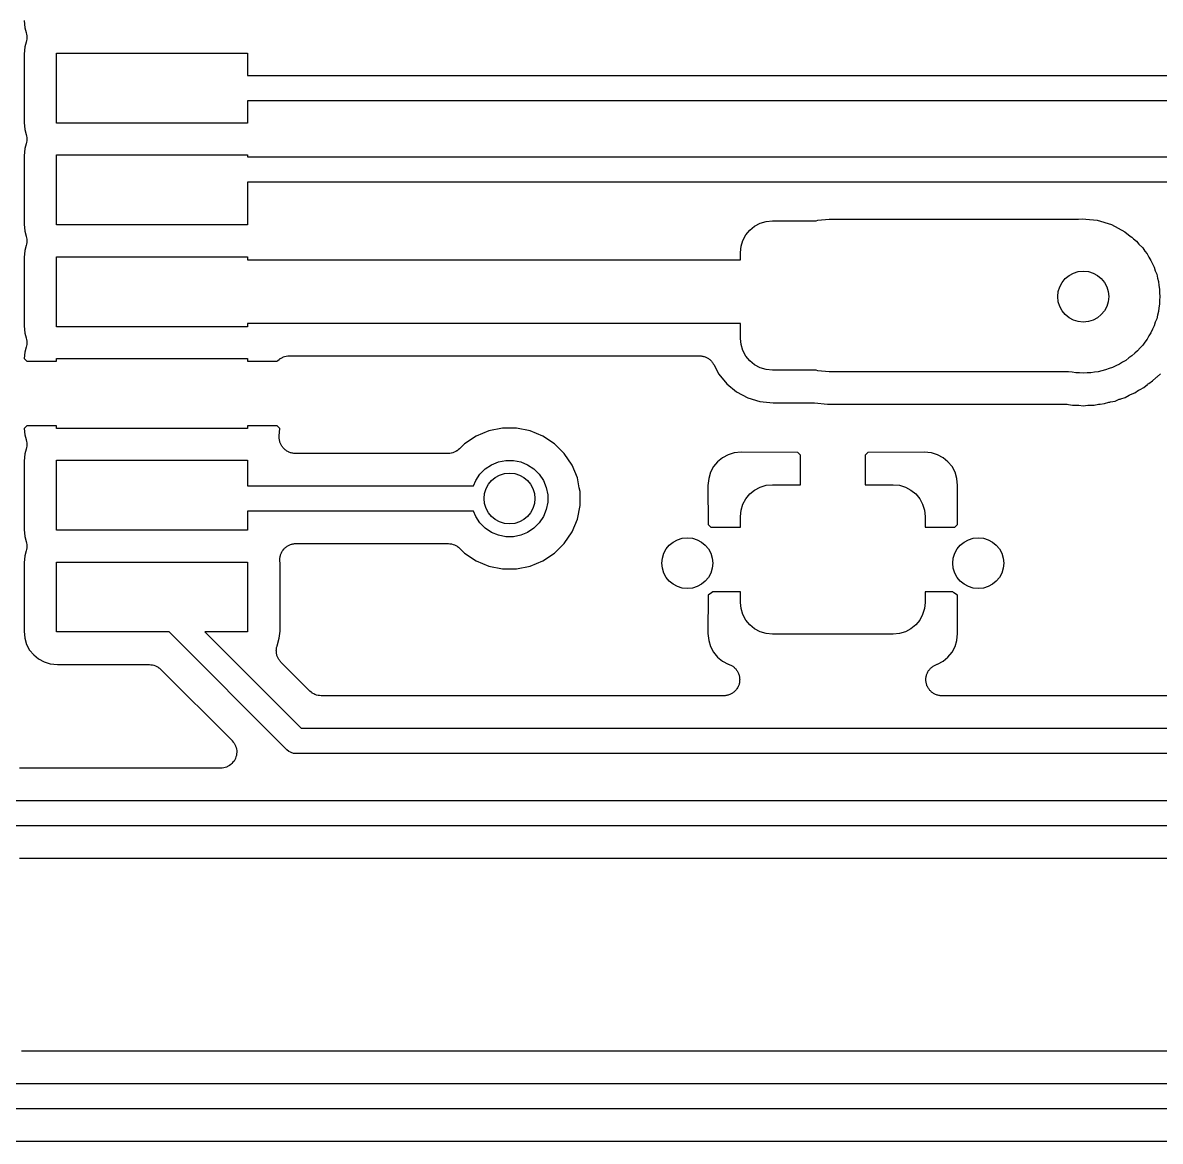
# Model space of a CAD drawing. Extents: x 49 to 143, y -158 to -38.
# Drawn here: x 100.82 to 109.76, y -101.83 to -93.03 of the extents above; entities that cross this region are included whole.
import ezdxf

# ---------------------------------------------------------------- set-up
doc = ezdxf.new("R2010")
doc.units = 0
doc.layers.add('BLACK', color=7, linetype='CONTINUOUS')

msp = doc.modelspace()

# ---------------------------------------------------------------- linework, layer by layer
at = {"layer": 'BLACK', "linetype": 'CONTINUOUS'}
for p, q in [((100.833, -93.017), (100.839, -93.073)), ((100.839, -93.073), (100.85, -93.1113)), ((100.85, -93.1113), (100.85, -93.1116)), ((100.85, -93.1116), (100.85, -93.1117)), ((100.85, -93.1117), (100.85, -93.1117)), ((100.85, -93.1117), (100.851, -93.113)), ((100.851, -93.113), (100.853, -93.1245)), ((100.853, -93.1245), (100.855, -93.136)), ((100.85, -93.1851), (100.839, -93.2234)), ((100.853, -93.1736), (100.85, -93.1851)), ((100.855, -93.1622), (100.853, -93.1736)), ((100.855, -93.136), (100.855, -93.1367)), ((100.855, -93.1367), (100.855, -93.1374)), ((100.855, -93.1374), (100.855, -93.1491)), ((100.855, -93.1491), (100.855, -93.1608)), ((100.855, -93.1608), (100.855, -93.1615)), ((100.855, -93.1615), (100.855, -93.1622)), ((100.839, -93.2234), (100.833, -93.2794)), ((100.833, -93.2794), (100.833, -93.817)), ((101.089, -93.8232), (101.089, -93.2732)), ((101.089, -93.2732), (102.589, -93.2732)), ((102.589, -93.2732), (102.589, -93.4482)), ((102.589, -93.4482), (115.016, -93.4482)), ((115.073, -93.6482), (102.589, -93.6482)), ((102.589, -93.6482), (102.589, -93.8232)), ((100.833, -93.817), (100.839, -93.873)), ((102.589, -93.8232), (101.089, -93.8232)), ((100.839, -93.873), (100.85, -93.9113)), ((100.85, -93.9113), (100.85, -93.9116)), ((100.85, -93.9116), (100.85, -93.9117)), ((100.85, -93.9117), (100.85, -93.9117)), ((100.85, -93.9117), (100.851, -93.913)), ((100.851, -93.913), (100.853, -93.9245)), ((100.853, -93.9245), (100.855, -93.936)), ((100.855, -93.936), (100.855, -93.9367)), ((100.855, -93.9367), (100.855, -93.9374)), ((100.855, -93.9374), (100.855, -93.9491)), ((100.839, -94.0234), (100.833, -94.0794)), ((100.85, -93.9851), (100.839, -94.0234)), ((100.853, -93.9736), (100.85, -93.9851)), ((100.855, -93.9622), (100.853, -93.9736)), ((100.855, -93.9491), (100.855, -93.9608)), ((100.855, -93.9608), (100.855, -93.9615)), ((100.855, -93.9615), (100.855, -93.9622)), ((100.833, -94.0794), (100.833, -94.617)), ((101.089, -94.6232), (101.089, -94.0732)), ((101.089, -94.0732), (102.589, -94.0732)), ((102.589, -94.0732), (102.589, -94.088)), ((102.589, -94.088), (112.979, -94.088)), ((112.943, -94.288), (102.589, -94.288)), ((102.589, -94.288), (102.589, -94.6232)), ((100.833, -94.617), (100.839, -94.673)), ((102.589, -94.6232), (101.089, -94.6232)), ((106.536, -94.6634), (106.574, -94.6323)), ((106.574, -94.6323), (106.617, -94.6092)), ((106.617, -94.6092), (106.664, -94.595)), ((106.664, -94.595), (106.713, -94.5902)), ((106.713, -94.5902), (107.058, -94.5902)), ((107.058, -94.5902), (107.07, -94.5864)), ((107.07, -94.5864), (107.159, -94.5777)), ((107.159, -94.5777), (109.118, -94.5777)), ((109.118, -94.5777), (109.148, -94.5748)), ((109.148, -94.5748), (109.177, -94.5777)), ((109.177, -94.5777), (109.265, -94.5864)), ((109.265, -94.5864), (109.378, -94.6207)), ((109.378, -94.6207), (109.483, -94.6764)), ((100.839, -94.673), (100.85, -94.7113)), ((100.85, -94.7113), (100.85, -94.7116)), ((100.85, -94.7116), (100.85, -94.7117)), ((100.85, -94.7117), (100.85, -94.7117)), ((100.85, -94.7117), (100.851, -94.713)), ((100.851, -94.713), (100.853, -94.7245)), ((100.853, -94.7245), (100.855, -94.736)), ((100.855, -94.736), (100.855, -94.7367)), ((100.855, -94.7367), (100.855, -94.7374)), ((100.855, -94.7374), (100.855, -94.7491)), ((106.482, -94.7445), (106.505, -94.7013)), ((106.505, -94.7013), (106.536, -94.6634)), ((109.483, -94.6764), (109.525, -94.7109)), ((109.525, -94.7109), (109.539, -94.7204)), ((109.539, -94.7204), (109.551, -94.7326)), ((109.551, -94.7326), (109.574, -94.7514)), ((100.839, -94.8234), (100.833, -94.8794)), ((100.85, -94.7851), (100.839, -94.8234)), ((100.853, -94.7736), (100.85, -94.7851)), ((100.855, -94.7622), (100.853, -94.7736)), ((100.855, -94.7491), (100.855, -94.7608)), ((100.855, -94.7608), (100.855, -94.7615)), ((100.855, -94.7615), (100.855, -94.7622)), ((106.463, -94.8402), (106.468, -94.7914)), ((106.468, -94.7914), (106.482, -94.7445)), ((109.574, -94.7514), (109.593, -94.7743)), ((109.593, -94.7743), (109.623, -94.804)), ((109.623, -94.804), (109.639, -94.8287)), ((109.639, -94.8287), (109.658, -94.8515)), ((100.833, -94.8794), (100.833, -95.417)), ((101.089, -95.4232), (101.089, -94.8732)), ((101.089, -94.8732), (102.589, -94.8732)), ((102.589, -94.8732), (102.589, -94.8982)), ((102.589, -94.8982), (106.463, -94.8982)), ((106.463, -94.8982), (106.463, -94.8402)), ((109.658, -94.8515), (109.672, -94.8777)), ((109.672, -94.8777), (109.688, -94.9023)), ((109.688, -94.9023), (109.7, -94.9297)), ((109.7, -94.9297), (109.714, -94.9558)), ((109.714, -94.9558), (109.722, -94.9841)), ((109.722, -94.9841), (109.733, -95.0115)), ((109.733, -95.0115), (109.739, -95.0405)), ((109.739, -95.0405), (109.748, -95.0689)), ((109.748, -95.0689), (109.751, -95.0984)), ((109.751, -95.0984), (109.756, -95.1274)), ((109.756, -95.1274), (109.756, -95.157)), ((109.756, -95.157), (109.759, -95.1865)), ((109.759, -95.1865), (109.756, -95.216)), ((109.751, -95.2746), (109.748, -95.3041)), ((109.756, -95.2456), (109.751, -95.2746)), ((109.756, -95.216), (109.756, -95.2456)), ((109.733, -95.3615), (109.722, -95.3889)), ((109.739, -95.3325), (109.733, -95.3615)), ((109.748, -95.3041), (109.739, -95.3325)), ((100.833, -95.417), (100.839, -95.473)), ((102.589, -95.4232), (101.089, -95.4232)), ((106.463, -95.3982), (102.589, -95.3982)), ((102.589, -95.3982), (102.589, -95.4232)), ((106.463, -95.5152), (106.463, -95.3982)), ((109.7, -95.4433), (109.688, -95.4707)), ((109.714, -95.4172), (109.7, -95.4433)), ((109.722, -95.3889), (109.714, -95.4172)), ((100.839, -95.473), (100.85, -95.5113)), ((100.85, -95.5113), (100.85, -95.5116)), ((100.85, -95.5116), (100.85, -95.5117)), ((100.85, -95.5117), (100.85, -95.5117)), ((100.85, -95.5117), (100.851, -95.513)), ((100.851, -95.513), (100.853, -95.5245)), ((100.853, -95.5245), (100.855, -95.536)), ((100.855, -95.536), (100.855, -95.5367)), ((100.855, -95.5367), (100.855, -95.5374)), ((100.855, -95.5374), (100.855, -95.5491)), ((106.468, -95.564), (106.463, -95.5152)), ((109.639, -95.5443), (109.623, -95.569)), ((109.658, -95.5215), (109.639, -95.5443)), ((109.672, -95.4953), (109.658, -95.5215)), ((109.688, -95.4707), (109.672, -95.4953)), ((100.839, -95.6234), (100.834, -95.6722)), ((100.85, -95.5851), (100.839, -95.6234)), ((100.853, -95.5736), (100.85, -95.5851)), ((100.855, -95.5622), (100.853, -95.5736)), ((100.855, -95.5491), (100.855, -95.5608)), ((100.855, -95.5608), (100.855, -95.5615)), ((100.855, -95.5615), (100.855, -95.5622)), ((106.482, -95.6109), (106.468, -95.564)), ((106.505, -95.6541), (106.482, -95.6109)), ((109.56, -95.6316), (109.539, -95.6525)), ((109.583, -95.6128), (109.56, -95.6316)), ((109.602, -95.5899), (109.583, -95.6128)), ((109.623, -95.569), (109.602, -95.5899)), ((100.834, -95.6722), (100.856, -95.6942)), ((100.856, -95.6942), (101.089, -95.6942)), ((101.089, -95.6942), (101.089, -95.6732)), ((101.089, -95.6732), (102.589, -95.6732)), ((102.589, -95.6732), (102.589, -95.6942)), ((102.589, -95.6942), (102.822, -95.6942)), ((102.822, -95.6942), (102.827, -95.6894)), ((102.827, -95.6891), (102.828, -95.6882)), ((102.827, -95.6894), (102.827, -95.6891)), ((102.827, -95.6891), (102.827, -95.6891)), ((102.827, -95.6891), (102.827, -95.6891)), ((102.828, -95.6882), (102.837, -95.6808)), ((102.837, -95.6808), (102.846, -95.6734)), ((102.846, -95.6734), (102.847, -95.6731)), ((102.847, -95.6731), (102.848, -95.6727)), ((102.848, -95.6727), (102.858, -95.6673)), ((102.858, -95.6673), (102.868, -95.6618)), ((102.868, -95.6618), (102.869, -95.6616)), ((102.869, -95.6616), (102.87, -95.6613)), ((102.87, -95.6613), (102.881, -95.658)), ((102.881, -95.658), (102.892, -95.6546)), ((102.892, -95.6546), (102.893, -95.6546)), ((102.893, -95.6544), (102.905, -95.6533)), ((102.893, -95.6546), (102.893, -95.6544)), ((102.905, -95.6533), (102.917, -95.6522)), ((102.917, -95.6522), (106.14, -95.6522)), ((106.14, -95.6522), (106.142, -95.6522)), ((106.142, -95.6522), (106.147, -95.6528)), ((106.147, -95.6528), (106.153, -95.6529)), ((106.153, -95.6529), (106.16, -95.6542)), ((106.16, -95.6542), (106.166, -95.655)), ((106.166, -95.655), (106.172, -95.6567)), ((106.172, -95.6567), (106.177, -95.6578)), ((106.177, -95.6578), (106.184, -95.6604)), ((106.184, -95.6604), (106.19, -95.6625)), ((106.19, -95.6625), (106.195, -95.6652)), ((106.195, -95.6652), (106.2, -95.6674)), ((106.2, -95.6674), (106.206, -95.6711)), ((106.206, -95.6711), (106.212, -95.6744)), ((106.212, -95.6744), (106.216, -95.678)), ((106.216, -95.678), (106.221, -95.6812)), ((106.221, -95.6812), (106.226, -95.686)), ((106.226, -95.686), (106.231, -95.6903)), ((106.231, -95.6903), (106.234, -95.6947)), ((106.234, -95.6947), (106.238, -95.6987)), ((106.238, -95.6987), (106.242, -95.7044)), ((106.242, -95.7044), (106.246, -95.7097)), ((106.246, -95.7097), (106.249, -95.7147)), ((106.249, -95.7147), (106.252, -95.7193)), ((106.252, -95.7193), (106.293, -95.7959)), ((106.536, -95.692), (106.505, -95.6541)), ((106.574, -95.7231), (106.536, -95.692)), ((106.617, -95.7462), (106.574, -95.7231)), ((109.441, -95.7182), (109.413, -95.7296)), ((109.465, -95.7018), (109.441, -95.7182)), ((109.491, -95.6878), (109.465, -95.7018)), ((109.514, -95.669), (109.491, -95.6878)), ((109.539, -95.6525), (109.514, -95.669)), ((106.293, -95.7959), (106.356, -95.8725)), ((106.664, -95.7604), (106.617, -95.7462)), ((106.713, -95.7652), (106.664, -95.7604)), ((107.058, -95.7652), (106.713, -95.7652)), ((107.07, -95.769), (107.058, -95.7652)), ((107.159, -95.7777), (107.07, -95.769)), ((109.038, -95.7777), (107.159, -95.7777)), ((109.039, -95.7778), (109.038, -95.7777)), ((109.068, -95.7807), (109.039, -95.7778)), ((109.097, -95.7865), (109.068, -95.7807)), ((109.127, -95.7865), (109.097, -95.7865)), ((109.156, -95.7894), (109.127, -95.7865)), ((109.186, -95.7865), (109.156, -95.7894)), ((109.216, -95.7865), (109.186, -95.7865)), ((109.245, -95.7807), (109.216, -95.7865)), ((109.274, -95.7778), (109.245, -95.7807)), ((109.302, -95.7692), (109.274, -95.7778)), ((109.332, -95.7634), (109.302, -95.7692)), ((109.359, -95.7521), (109.332, -95.7634)), ((109.387, -95.7435), (109.359, -95.7521)), ((109.413, -95.7296), (109.387, -95.7435)), ((109.736, -95.8161), (109.763, -95.7933)), ((106.356, -95.8725), (106.432, -95.9353)), ((109.602, -95.9169), (109.633, -95.9)), ((109.633, -95.9), (109.661, -95.8772)), ((109.661, -95.8772), (109.662, -95.8761)), ((109.662, -95.8761), (109.667, -95.8732)), ((109.667, -95.8732), (109.671, -95.8698)), ((109.671, -95.8698), (109.701, -95.8498)), ((109.701, -95.8498), (109.726, -95.8244)), ((109.726, -95.8244), (109.728, -95.8232)), ((109.728, -95.8232), (109.732, -95.8198)), ((109.732, -95.8198), (109.736, -95.8161)), ((106.432, -95.9353), (106.52, -95.982)), ((106.52, -95.982), (106.614, -96.0107)), ((109.406, -96.0077), (109.439, -95.9939)), ((109.439, -95.9939), (109.44, -95.9933)), ((109.44, -95.9933), (109.446, -95.9918)), ((109.446, -95.9918), (109.451, -95.9897)), ((109.451, -95.9897), (109.485, -95.9793)), ((109.485, -95.9793), (109.517, -95.9624)), ((109.517, -95.9624), (109.518, -95.9616)), ((109.518, -95.9616), (109.523, -95.9596)), ((109.523, -95.9596), (109.528, -95.9571)), ((109.528, -95.9571), (109.561, -95.9433)), ((109.561, -95.9433), (109.591, -95.9233)), ((109.591, -95.9233), (109.592, -95.9224)), ((109.592, -95.9224), (109.597, -95.9199)), ((109.597, -95.9199), (109.602, -95.9169)), ((106.614, -96.0107), (106.719, -96.021)), ((106.719, -96.021), (107.032, -96.021)), ((107.032, -96.021), (107.033, -96.0211)), ((107.033, -96.0211), (107.039, -96.0217)), ((107.039, -96.0217), (107.044, -96.0217)), ((107.044, -96.0217), (107.146, -96.0317)), ((107.146, -96.0317), (109.016, -96.0317)), ((109.016, -96.0317), (109.016, -96.0317)), ((109.016, -96.0317), (109.016, -96.0317)), ((109.016, -96.0317), (109.016, -96.0317)), ((109.016, -96.0317), (109.017, -96.0317)), ((109.017, -96.0317), (109.029, -96.033)), ((109.029, -96.033), (109.04, -96.0341)), ((109.04, -96.0341), (109.072, -96.0405)), ((109.072, -96.0405), (109.108, -96.0405)), ((109.108, -96.0405), (109.11, -96.0405)), ((109.11, -96.0405), (109.115, -96.0411)), ((109.115, -96.0411), (109.121, -96.0411)), ((109.121, -96.0411), (109.156, -96.0446)), ((109.156, -96.0446), (109.192, -96.0411)), ((109.192, -96.0411), (109.194, -96.0409)), ((109.194, -96.0409), (109.199, -96.041)), ((109.199, -96.041), (109.205, -96.0405)), ((109.205, -96.0405), (109.241, -96.0405)), ((109.241, -96.0405), (109.276, -96.0335)), ((109.276, -96.0335), (109.278, -96.0332)), ((109.278, -96.0332), (109.283, -96.0327)), ((109.283, -96.0327), (109.288, -96.0317)), ((109.288, -96.0317), (109.324, -96.0281)), ((109.324, -96.0281), (109.358, -96.0177)), ((109.358, -96.0177), (109.36, -96.0172)), ((109.36, -96.0172), (109.365, -96.0162)), ((109.365, -96.0162), (109.37, -96.0147)), ((109.37, -96.0147), (109.406, -96.0077)), ((100.856, -96.2022), (100.834, -96.2242)), ((100.834, -96.2242), (100.839, -96.273)), ((101.089, -96.2022), (100.856, -96.2022)), ((101.089, -96.2232), (101.089, -96.2022)), ((102.589, -96.2232), (101.089, -96.2232)), ((102.822, -96.2022), (102.589, -96.2022)), ((102.589, -96.2022), (102.589, -96.2232)), ((102.844, -96.2242), (102.822, -96.2022)), ((102.839, -96.2806), (102.844, -96.2242)), ((104.486, -96.2413), (104.386, -96.2831)), ((104.593, -96.22), (104.486, -96.2413)), ((104.703, -96.22), (104.593, -96.22)), ((104.81, -96.2413), (104.703, -96.22)), ((104.91, -96.2831), (104.81, -96.2413)), ((100.839, -96.273), (100.85, -96.3113)), ((100.85, -96.3113), (100.85, -96.3116)), ((100.85, -96.3116), (100.85, -96.3117)), ((100.85, -96.3117), (100.85, -96.3117)), ((100.85, -96.3117), (100.851, -96.313)), ((100.851, -96.313), (100.853, -96.3245)), ((100.853, -96.3245), (100.855, -96.336)), ((100.855, -96.336), (100.855, -96.3367)), ((100.855, -96.3367), (100.855, -96.3374)), ((100.855, -96.3374), (100.855, -96.3491)), ((100.855, -96.3491), (100.855, -96.3608)), ((102.838, -96.2921), (102.839, -96.2864)), ((102.839, -96.2987), (102.838, -96.2921)), ((102.839, -96.2864), (102.839, -96.2806)), ((102.839, -96.3053), (102.839, -96.2987)), ((102.84, -96.311), (102.839, -96.3053)), ((102.84, -96.3168), (102.84, -96.311)), ((102.842, -96.3232), (102.84, -96.3168)), ((102.843, -96.3297), (102.842, -96.3232)), ((102.846, -96.335), (102.843, -96.3297)), ((102.847, -96.3406), (102.846, -96.335)), ((102.85, -96.3464), (102.847, -96.3406)), ((102.853, -96.3526), (102.85, -96.3464)), ((104.295, -96.3437), (104.256, -96.3828)), ((104.386, -96.2831), (104.295, -96.3437)), ((105.001, -96.3437), (104.91, -96.2831)), ((105.078, -96.4208), (105.001, -96.3437)), ((100.839, -96.4234), (100.833, -96.4794)), ((100.85, -96.3851), (100.839, -96.4234)), ((100.853, -96.3736), (100.85, -96.3851)), ((100.855, -96.3622), (100.853, -96.3736)), ((100.855, -96.3608), (100.855, -96.3615)), ((100.855, -96.3615), (100.855, -96.3622)), ((102.856, -96.3574), (102.853, -96.3526)), ((102.859, -96.3625), (102.856, -96.3574)), ((102.863, -96.3677), (102.859, -96.3625)), ((102.867, -96.3732), (102.863, -96.3677)), ((102.871, -96.3773), (102.867, -96.3732)), ((102.874, -96.3819), (102.871, -96.3773)), ((102.879, -96.3861), (102.874, -96.3819)), ((102.884, -96.3908), (102.879, -96.3861)), ((102.889, -96.3941), (102.884, -96.3908)), ((102.893, -96.3978), (102.889, -96.3941)), ((102.899, -96.401), (102.893, -96.3978)), ((102.905, -96.4047), (102.899, -96.401)), ((102.91, -96.4069), (102.905, -96.4047)), ((102.915, -96.4097), (102.91, -96.4069)), ((102.921, -96.4117), (102.915, -96.4097)), ((102.927, -96.4143), (102.921, -96.4117)), ((102.933, -96.4155), (102.927, -96.4143)), ((102.939, -96.4172), (102.933, -96.4155)), ((102.945, -96.418), (102.939, -96.4172)), ((102.952, -96.4193), (102.945, -96.418)), ((102.957, -96.4193), (102.952, -96.4193)), ((102.963, -96.42), (102.957, -96.4193)), ((102.965, -96.42), (102.963, -96.42)), ((104.166, -96.42), (102.965, -96.42)), ((104.178, -96.4189), (104.166, -96.42)), ((104.189, -96.4178), (104.178, -96.4189)), ((104.19, -96.4176), (104.189, -96.4178)), ((104.191, -96.4176), (104.19, -96.4176)), ((104.202, -96.4142), (104.191, -96.4176)), ((104.213, -96.4109), (104.202, -96.4142)), ((104.214, -96.4106), (104.213, -96.4109)), ((104.225, -96.4049), (104.214, -96.4104)), ((104.214, -96.4104), (104.214, -96.4106)), ((104.235, -96.3995), (104.225, -96.4049)), ((104.236, -96.3991), (104.235, -96.3995)), ((104.245, -96.3914), (104.236, -96.3988)), ((104.236, -96.3988), (104.236, -96.3991)), ((104.254, -96.384), (104.245, -96.3914)), ((104.255, -96.3831), (104.254, -96.384)), ((104.256, -96.3828), (104.255, -96.3831)), ((104.255, -96.3831), (104.255, -96.3831)), ((104.255, -96.3831), (104.255, -96.3831)), ((105.139, -96.5116), (105.078, -96.4208)), ((106.365, -96.4294), (106.321, -96.453)), ((106.413, -96.4149), (106.365, -96.4294)), ((106.469, -96.4094), (106.413, -96.4149)), ((106.913, -96.411), (106.469, -96.4094)), ((106.934, -96.4321), (106.913, -96.411)), ((106.934, -96.6652), (106.934, -96.4321)), ((107.463, -96.411), (107.442, -96.4321)), ((107.442, -96.4321), (107.442, -96.6652)), ((107.907, -96.4094), (107.463, -96.411)), ((107.963, -96.4149), (107.907, -96.4094)), ((108.011, -96.4294), (107.963, -96.4149)), ((108.055, -96.453), (108.011, -96.4294)), ((100.833, -96.4794), (100.833, -97.017)), ((101.089, -97.0232), (101.089, -96.4732)), ((101.089, -96.4732), (102.589, -96.4732)), ((102.589, -96.4732), (102.589, -96.674)), ((104.457, -96.541), (104.506, -96.5081)), ((104.506, -96.5081), (104.56, -96.4855)), ((104.56, -96.4855), (104.618, -96.474)), ((104.618, -96.474), (104.678, -96.474)), ((104.678, -96.474), (104.736, -96.4855)), ((104.736, -96.4855), (104.79, -96.5081)), ((104.79, -96.5081), (104.839, -96.541)), ((105.181, -96.6124), (105.139, -96.5116)), ((106.251, -96.5234), (106.227, -96.5675)), ((106.283, -96.4847), (106.251, -96.5234)), ((106.321, -96.453), (106.283, -96.4847)), ((108.093, -96.4847), (108.055, -96.453)), ((108.125, -96.5234), (108.093, -96.4847)), ((108.149, -96.5675), (108.125, -96.5234)), ((104.382, -96.6319), (104.415, -96.5828)), ((104.415, -96.5828), (104.457, -96.541)), ((104.839, -96.541), (104.881, -96.5828)), ((104.881, -96.5828), (104.914, -96.6319)), ((105.196, -96.69), (105.181, -96.6124)), ((106.213, -96.6154), (106.207, -96.6711)), ((106.227, -96.5675), (106.213, -96.6154)), ((108.163, -96.6154), (108.149, -96.5675)), ((108.169, -96.6711), (108.163, -96.6154)), ((102.589, -96.674), (104.365, -96.674)), ((104.365, -96.674), (104.382, -96.6319)), ((104.914, -96.6319), (104.936, -96.6865)), ((104.936, -96.6865), (104.948, -96.7445)), ((105.202, -96.7194), (105.196, -96.69)), ((106.207, -96.6711), (106.209, -96.9776)), ((106.536, -96.7384), (106.574, -96.7073)), ((106.574, -96.7073), (106.617, -96.6842)), ((106.617, -96.6842), (106.664, -96.67)), ((106.664, -96.67), (106.713, -96.6652)), ((106.713, -96.6652), (106.934, -96.6652)), ((107.442, -96.6652), (107.663, -96.6652)), ((107.663, -96.6652), (107.712, -96.67)), ((107.712, -96.67), (107.759, -96.6842)), ((107.759, -96.6842), (107.802, -96.7073)), ((107.802, -96.7073), (107.84, -96.7384)), ((108.167, -96.9776), (108.169, -96.6711)), ((104.948, -96.7445), (104.948, -96.8035)), ((105.202, -96.8286), (105.202, -96.7194)), ((106.482, -96.8195), (106.505, -96.7763)), ((106.505, -96.7763), (106.536, -96.7384)), ((107.84, -96.7384), (107.871, -96.7763)), ((107.871, -96.7763), (107.894, -96.8195)), ((104.365, -96.874), (102.589, -96.874)), ((102.589, -96.874), (102.589, -97.0232)), ((104.382, -96.9161), (104.365, -96.874)), ((104.936, -96.8615), (104.914, -96.9161)), ((104.948, -96.8035), (104.936, -96.8615)), ((105.181, -96.9356), (105.202, -96.8286)), ((106.463, -96.9152), (106.468, -96.8664)), ((106.468, -96.8664), (106.482, -96.8195)), ((107.894, -96.8195), (107.908, -96.8664)), ((107.908, -96.8664), (107.913, -96.9152)), ((104.415, -96.9652), (104.382, -96.9161)), ((104.457, -97.007), (104.415, -96.9652)), ((104.881, -96.9652), (104.839, -97.007)), ((104.914, -96.9161), (104.881, -96.9652)), ((105.139, -97.0364), (105.181, -96.9356)), ((106.463, -96.9987), (106.463, -96.9152)), ((107.913, -96.9152), (107.913, -96.9987)), ((100.833, -97.017), (100.839, -97.073)), ((102.589, -97.0232), (101.089, -97.0232)), ((104.506, -97.0399), (104.457, -97.007)), ((104.56, -97.0625), (104.506, -97.0399)), ((104.618, -97.074), (104.56, -97.0625)), ((104.736, -97.0625), (104.678, -97.074)), ((104.79, -97.0399), (104.736, -97.0625)), ((104.839, -97.007), (104.79, -97.0399)), ((105.078, -97.1272), (105.139, -97.0364)), ((106.209, -96.9776), (106.23, -96.9987)), ((106.23, -96.9987), (106.463, -96.9987)), ((107.913, -96.9987), (108.146, -96.9987)), ((108.146, -96.9987), (108.167, -96.9776)), ((100.839, -97.073), (100.85, -97.1113)), ((100.85, -97.1113), (100.85, -97.1116)), ((100.85, -97.1116), (100.85, -97.1117)), ((100.85, -97.1117), (100.85, -97.1117)), ((100.85, -97.1117), (100.851, -97.113)), ((100.851, -97.113), (100.853, -97.1245)), ((100.853, -97.1245), (100.855, -97.136)), ((100.855, -97.136), (100.855, -97.1367)), ((100.855, -97.1367), (100.855, -97.1374)), ((100.855, -97.1374), (100.855, -97.1491)), ((100.855, -97.1491), (100.855, -97.1608)), ((102.89, -97.1561), (102.895, -97.1529)), ((102.895, -97.1529), (102.9, -97.1492)), ((102.9, -97.1492), (102.906, -97.1461)), ((102.906, -97.1461), (102.911, -97.1425)), ((102.911, -97.1425), (102.917, -97.1403)), ((102.917, -97.1403), (102.922, -97.1376)), ((102.922, -97.1376), (102.928, -97.1357)), ((102.928, -97.1357), (102.934, -97.1332)), ((102.934, -97.1332), (102.94, -97.1321)), ((102.94, -97.1321), (102.945, -97.1304)), ((102.945, -97.1304), (102.952, -97.1298)), ((102.952, -97.1298), (102.958, -97.1285)), ((102.958, -97.1285), (102.964, -97.1286)), ((102.964, -97.1286), (102.97, -97.128)), ((102.97, -97.128), (104.166, -97.128)), ((104.166, -97.128), (104.166, -97.128)), ((104.166, -97.128), (104.166, -97.128)), ((104.166, -97.128), (104.166, -97.128)), ((104.166, -97.128), (104.168, -97.128)), ((104.168, -97.128), (104.179, -97.1293)), ((104.179, -97.1293), (104.191, -97.1305)), ((104.191, -97.1305), (104.192, -97.1307)), ((104.192, -97.1307), (104.192, -97.1308)), ((104.192, -97.1308), (104.204, -97.1343)), ((104.204, -97.1343), (104.215, -97.1378)), ((104.215, -97.1378), (104.215, -97.1381)), ((104.215, -97.1381), (104.216, -97.1383)), ((104.216, -97.1383), (104.226, -97.1439)), ((104.226, -97.1439), (104.237, -97.1495)), ((104.237, -97.1495), (104.237, -97.1499)), ((104.237, -97.1499), (104.238, -97.1502)), ((104.238, -97.1502), (104.247, -97.1577)), ((104.678, -97.074), (104.618, -97.074)), ((105.001, -97.2043), (105.078, -97.1272)), ((100.839, -97.2234), (100.833, -97.2794)), ((100.85, -97.1851), (100.839, -97.2234)), ((100.853, -97.1736), (100.85, -97.1851)), ((100.855, -97.1622), (100.853, -97.1736)), ((100.855, -97.1608), (100.855, -97.1615)), ((100.855, -97.1615), (100.855, -97.1622)), ((102.844, -97.2409), (102.845, -97.2352)), ((102.844, -97.2475), (102.844, -97.2409)), ((102.845, -97.2352), (102.846, -97.2295)), ((102.846, -97.2295), (102.848, -97.2231)), ((102.848, -97.2231), (102.849, -97.2166)), ((102.849, -97.2166), (102.851, -97.2113)), ((102.851, -97.2113), (102.853, -97.2058)), ((102.853, -97.2058), (102.856, -97.2)), ((102.856, -97.2), (102.859, -97.1939)), ((102.859, -97.1939), (102.862, -97.1891)), ((102.862, -97.1891), (102.865, -97.184)), ((102.865, -97.184), (102.869, -97.1789)), ((102.869, -97.1789), (102.873, -97.1734)), ((102.873, -97.1734), (102.877, -97.1694)), ((102.877, -97.1694), (102.881, -97.1649)), ((102.881, -97.1649), (102.886, -97.1607)), ((102.886, -97.1607), (102.89, -97.1561)), ((104.247, -97.1577), (104.256, -97.1652)), ((104.256, -97.1652), (104.295, -97.2043)), ((104.295, -97.2043), (104.386, -97.2649)), ((104.91, -97.2649), (105.001, -97.2043)), ((100.833, -97.2794), (100.833, -97.817)), ((101.089, -97.8232), (101.089, -97.2732)), ((101.089, -97.2732), (102.589, -97.2732)), ((102.589, -97.2732), (102.589, -97.8232)), ((102.843, -97.2541), (102.844, -97.2475)), ((102.844, -97.2599), (102.843, -97.2541)), ((102.843, -97.2657), (102.844, -97.2599)), ((102.844, -97.2674), (102.843, -97.2657)), ((102.845, -97.2794), (102.844, -97.2674)), ((102.845, -97.817), (102.845, -97.2794)), ((104.386, -97.2649), (104.486, -97.3067)), ((104.486, -97.3067), (104.593, -97.328)), ((104.593, -97.328), (104.703, -97.328)), ((104.703, -97.328), (104.81, -97.3067)), ((104.81, -97.3067), (104.91, -97.2649)), ((106.245, -97.5067), (106.236, -97.515)), ((106.463, -97.5067), (106.245, -97.5067)), ((106.463, -97.5902), (106.463, -97.5067)), ((108.131, -97.5067), (107.913, -97.5067)), ((107.913, -97.5067), (107.913, -97.5902)), ((108.14, -97.515), (108.131, -97.5067)), ((106.209, -97.5334), (106.207, -97.8343)), ((106.236, -97.515), (106.209, -97.5334)), ((106.468, -97.639), (106.463, -97.5902)), ((107.913, -97.5902), (107.908, -97.639)), ((108.167, -97.5334), (108.14, -97.515)), ((108.169, -97.8343), (108.167, -97.5334)), ((106.482, -97.6859), (106.468, -97.639)), ((106.505, -97.7291), (106.482, -97.6859)), ((107.894, -97.6859), (107.871, -97.7291)), ((107.908, -97.639), (107.894, -97.6859)), ((106.536, -97.767), (106.505, -97.7291)), ((106.574, -97.7981), (106.536, -97.767)), ((107.84, -97.767), (107.802, -97.7981)), ((107.871, -97.7291), (107.84, -97.767)), ((100.833, -97.817), (100.839, -97.873)), ((101.973, -97.8232), (101.089, -97.8232)), ((102.896, -98.7462), (101.973, -97.8232)), ((102.589, -97.8232), (102.255, -97.8232)), ((102.255, -97.8232), (103.011, -98.579)), ((102.839, -97.873), (102.845, -97.817)), ((106.207, -97.8343), (106.213, -97.89)), ((106.617, -97.8212), (106.574, -97.7981)), ((106.664, -97.8354), (106.617, -97.8212)), ((106.713, -97.8402), (106.664, -97.8354)), ((107.663, -97.8402), (106.713, -97.8402)), ((107.712, -97.8354), (107.663, -97.8402)), ((107.759, -97.8212), (107.712, -97.8354)), ((107.802, -97.7981), (107.759, -97.8212)), ((108.163, -97.89), (108.169, -97.8343)), ((100.839, -97.873), (100.853, -97.9209)), ((100.853, -97.9209), (100.877, -97.965)), ((102.816, -97.9584), (102.817, -97.9517)), ((102.816, -97.964), (102.816, -97.9584)), ((102.817, -97.9517), (102.818, -97.945)), ((102.818, -97.945), (102.819, -97.9396)), ((102.819, -97.9396), (102.821, -97.934)), ((102.821, -97.934), (102.822, -97.9314)), ((102.822, -97.9314), (102.839, -97.873)), ((106.213, -97.89), (106.227, -97.9379)), ((106.227, -97.9379), (106.251, -97.982)), ((108.125, -97.982), (108.149, -97.9379)), ((108.149, -97.9379), (108.163, -97.89)), ((100.877, -97.965), (100.909, -98.0037)), ((100.909, -98.0037), (100.947, -98.0354)), ((100.947, -98.0354), (100.991, -98.059)), ((102.815, -97.9697), (102.816, -97.964)), ((102.816, -97.9764), (102.815, -97.9697)), ((102.816, -97.9831), (102.816, -97.9764)), ((102.817, -97.9887), (102.816, -97.9831)), ((102.817, -97.9943), (102.817, -97.9887)), ((102.819, -98.0008), (102.817, -97.9943)), ((102.82, -98.0075), (102.819, -98.0008)), ((102.823, -98.0127), (102.82, -98.0075)), ((102.824, -98.0181), (102.823, -98.0127)), ((102.827, -98.0241), (102.824, -98.0181)), ((102.83, -98.0304), (102.827, -98.0241)), ((102.833, -98.0351), (102.83, -98.0304)), ((102.836, -98.0402), (102.833, -98.0351)), ((102.84, -98.0454), (102.836, -98.0402)), ((102.843, -98.0511), (102.84, -98.0454)), ((106.251, -97.982), (106.283, -98.0207)), ((106.283, -98.0207), (106.321, -98.0524)), ((108.055, -98.0524), (108.093, -98.0207)), ((108.093, -98.0207), (108.125, -97.982)), ((100.991, -98.059), (101.039, -98.0735)), ((101.039, -98.0735), (101.095, -98.079)), ((101.095, -98.079), (101.817, -98.079)), ((101.817, -98.079), (101.817, -98.079)), ((101.817, -98.079), (101.817, -98.079)), ((101.817, -98.079), (101.817, -98.079)), ((101.817, -98.079), (101.818, -98.0791)), ((101.818, -98.0791), (101.83, -98.0804)), ((101.83, -98.0804), (101.842, -98.0815)), ((101.842, -98.0815), (101.842, -98.0817)), ((101.842, -98.0817), (101.843, -98.0818)), ((101.843, -98.0818), (101.854, -98.0854)), ((101.854, -98.0854), (101.865, -98.0888)), ((101.865, -98.0888), (101.866, -98.0891)), ((101.866, -98.0891), (101.867, -98.0893)), ((101.867, -98.0893), (101.877, -98.095)), ((101.877, -98.095), (101.887, -98.1005)), ((101.887, -98.1005), (101.888, -98.1009)), ((101.888, -98.1009), (101.888, -98.1013)), ((101.888, -98.1013), (101.897, -98.1088)), ((101.897, -98.1088), (101.906, -98.1162)), ((101.906, -98.1162), (102.468, -98.6774)), ((102.847, -98.0551), (102.843, -98.0511)), ((102.851, -98.0595), (102.847, -98.0551)), ((102.852, -98.0608), (102.851, -98.0595)), ((103.079, -98.2878), (102.852, -98.0608)), ((106.321, -98.0524), (106.365, -98.076)), ((106.365, -98.076), (106.367, -98.0765)), ((106.367, -98.0765), (106.369, -98.077)), ((106.369, -98.077), (106.374, -98.0794)), ((106.374, -98.0794), (106.38, -98.0813)), ((106.38, -98.0813), (106.386, -98.0843)), ((106.386, -98.0843), (106.391, -98.0868)), ((106.391, -98.0868), (106.396, -98.0903)), ((106.396, -98.0903), (106.402, -98.0932)), ((106.402, -98.0932), (106.407, -98.0973)), ((106.407, -98.0973), (106.412, -98.1008)), ((106.412, -98.1008), (106.416, -98.1052)), ((106.416, -98.1052), (106.421, -98.1091)), ((106.421, -98.1091), (106.425, -98.1141)), ((106.425, -98.1141), (106.429, -98.1186)), ((106.429, -98.1186), (106.432, -98.1237)), ((106.432, -98.1237), (106.436, -98.1285)), ((106.436, -98.1285), (106.439, -98.134)), ((106.439, -98.134), (106.443, -98.1393)), ((107.932, -98.1434), (107.934, -98.1377)), ((107.934, -98.1377), (107.938, -98.1325)), ((107.938, -98.1325), (107.941, -98.127)), ((107.941, -98.127), (107.945, -98.1223)), ((107.945, -98.1223), (107.948, -98.1172)), ((107.948, -98.1172), (107.952, -98.1127)), ((107.952, -98.1127), (107.957, -98.1079)), ((107.957, -98.1079), (107.961, -98.104)), ((107.961, -98.104), (107.966, -98.0997)), ((107.966, -98.0997), (107.971, -98.0962)), ((107.971, -98.0962), (107.976, -98.0922)), ((107.976, -98.0922), (107.981, -98.0893)), ((107.981, -98.0893), (107.986, -98.0859)), ((107.986, -98.0859), (107.992, -98.0835)), ((107.992, -98.0835), (107.998, -98.0806)), ((107.998, -98.0806), (108.003, -98.0788)), ((108.003, -98.0788), (108.009, -98.0765)), ((108.009, -98.0765), (108.011, -98.076)), ((108.011, -98.076), (108.055, -98.0524)), ((106.443, -98.1393), (106.445, -98.145)), ((106.445, -98.145), (106.448, -98.1504)), ((106.448, -98.1504), (106.45, -98.1565)), ((106.45, -98.1565), (106.452, -98.1623)), ((106.452, -98.1623), (106.453, -98.1683)), ((106.453, -98.1683), (106.455, -98.1742)), ((106.454, -98.2235), (106.453, -98.2296)), ((106.455, -98.2174), (106.454, -98.2235)), ((106.455, -98.1742), (106.455, -98.1805)), ((106.455, -98.1805), (106.456, -98.1867)), ((106.456, -98.2114), (106.455, -98.2174)), ((106.456, -98.1867), (106.456, -98.1928)), ((106.456, -98.1928), (106.457, -98.1989)), ((106.457, -98.1989), (106.456, -98.2052)), ((106.456, -98.2052), (106.456, -98.2114)), ((107.919, -98.1971), (107.92, -98.191)), ((107.92, -98.2034), (107.919, -98.1971)), ((107.92, -98.1849), (107.921, -98.1787)), ((107.92, -98.191), (107.92, -98.1849)), ((107.92, -98.2097), (107.92, -98.2034)), ((107.921, -98.2157), (107.92, -98.2097)), ((107.921, -98.1787), (107.922, -98.1725)), ((107.921, -98.2218), (107.921, -98.2157)), ((107.923, -98.2278), (107.921, -98.2218)), ((107.922, -98.1725), (107.923, -98.1666)), ((107.923, -98.1666), (107.925, -98.1606)), ((107.924, -98.234), (107.923, -98.2278)), ((107.925, -98.1606), (107.927, -98.1548)), ((107.927, -98.1548), (107.929, -98.1488)), ((107.929, -98.1488), (107.932, -98.1434)), ((103.088, -98.2952), (103.079, -98.2878)), ((103.097, -98.3028), (103.088, -98.2952)), ((103.098, -98.3031), (103.097, -98.3028)), ((103.098, -98.3035), (103.098, -98.3031)), ((103.109, -98.3091), (103.098, -98.3035)), ((103.119, -98.3147), (103.109, -98.3091)), ((103.12, -98.3149), (103.119, -98.3147)), ((103.12, -98.3152), (103.12, -98.3149)), ((103.131, -98.3187), (103.12, -98.3152)), ((106.372, -98.3172), (106.367, -98.3196)), ((106.378, -98.3154), (106.372, -98.3172)), ((106.384, -98.3125), (106.378, -98.3154)), ((106.389, -98.3102), (106.384, -98.3125)), ((106.395, -98.3067), (106.389, -98.3102)), ((106.4, -98.3038), (106.395, -98.3067)), ((106.405, -98.2999), (106.4, -98.3038)), ((106.41, -98.2965), (106.405, -98.2999)), ((106.415, -98.2921), (106.41, -98.2965)), ((106.419, -98.2881), (106.415, -98.2921)), ((106.423, -98.2834), (106.419, -98.2881)), ((106.428, -98.2791), (106.423, -98.2834)), ((106.431, -98.2739), (106.428, -98.2791)), ((106.435, -98.269), (106.431, -98.2739)), ((106.438, -98.2636), (106.435, -98.269)), ((106.442, -98.2585), (106.438, -98.2636)), ((106.444, -98.2527), (106.442, -98.2585)), ((106.447, -98.2472), (106.444, -98.2527)), ((106.449, -98.2414), (106.447, -98.2472)), ((106.451, -98.2357), (106.449, -98.2414)), ((106.453, -98.2296), (106.451, -98.2357)), ((107.927, -98.2397), (107.924, -98.234)), ((107.928, -98.2456), (107.927, -98.2397)), ((107.931, -98.2512), (107.928, -98.2456)), ((107.934, -98.257), (107.931, -98.2512)), ((107.937, -98.2621), (107.934, -98.257)), ((107.94, -98.2675), (107.937, -98.2621)), ((107.944, -98.2725), (107.94, -98.2675)), ((107.947, -98.2777), (107.944, -98.2725)), ((107.951, -98.2821), (107.947, -98.2777)), ((107.955, -98.2869), (107.951, -98.2821)), ((107.96, -98.2909), (107.955, -98.2869)), ((107.964, -98.2954), (107.96, -98.2909)), ((107.97, -98.2989), (107.964, -98.2954)), ((107.974, -98.3028), (107.97, -98.2989)), ((107.98, -98.3058), (107.974, -98.3028)), ((107.985, -98.3094), (107.98, -98.3058)), ((107.991, -98.3118), (107.985, -98.3094)), ((107.996, -98.3147), (107.991, -98.3118)), ((108.002, -98.3166), (107.996, -98.3147)), ((108.008, -98.3191), (108.002, -98.3166)), ((103.143, -98.3222), (103.131, -98.3187)), ((103.143, -98.3223), (103.143, -98.3222)), ((103.144, -98.3225), (103.143, -98.3223)), ((103.156, -98.3237), (103.144, -98.3225)), ((103.167, -98.325), (103.156, -98.3237)), ((103.169, -98.325), (103.167, -98.325)), ((106.33, -98.325), (103.169, -98.325)), ((103.169, -98.325), (103.169, -98.325)), ((103.169, -98.325), (103.169, -98.325)), ((103.169, -98.325), (103.169, -98.325)), ((106.336, -98.3244), (106.33, -98.325)), ((106.342, -98.3244), (106.336, -98.3244)), ((106.348, -98.3232), (106.342, -98.3244)), ((106.355, -98.3226), (106.348, -98.3232)), ((106.361, -98.3208), (106.355, -98.3226)), ((106.367, -98.3196), (106.361, -98.3208)), ((108.014, -98.3204), (108.008, -98.3191)), ((108.02, -98.3222), (108.014, -98.3204)), ((108.026, -98.3229), (108.02, -98.3222)), ((108.032, -98.3242), (108.026, -98.3229)), ((108.038, -98.3243), (108.032, -98.3242)), ((108.044, -98.325), (108.038, -98.3243)), ((108.046, -98.325), (108.044, -98.325)), ((111.884, -98.325), (108.046, -98.325)), ((103.011, -98.579), (112.042, -98.579)), ((102.468, -98.6774), (102.468, -98.6783)), ((102.468, -98.6783), (102.469, -98.6783)), ((102.469, -98.6783), (102.469, -98.6784)), ((102.469, -98.6784), (102.469, -98.6787)), ((102.469, -98.6787), (102.476, -98.6882)), ((102.476, -98.6882), (102.484, -98.6977)), ((102.484, -98.6977), (102.484, -98.6979)), ((102.484, -98.6979), (102.484, -98.698)), ((102.484, -98.698), (102.49, -98.7088)), ((102.49, -98.7088), (102.496, -98.7196)), ((102.496, -98.7196), (102.496, -98.7198)), ((102.496, -98.7198), (102.496, -98.72)), ((102.496, -98.72), (102.499, -98.7319)), ((102.499, -98.7319), (102.503, -98.7434)), ((102.503, -98.7434), (102.503, -98.7436)), ((102.503, -98.7436), (102.503, -98.7438)), ((102.503, -98.7438), (102.504, -98.756)), ((102.504, -98.756), (102.505, -98.7681)), ((102.899, -98.7501), (102.896, -98.7462)), ((102.914, -98.7625), (102.899, -98.7501)), ((102.926, -98.769), (102.914, -98.7625)), ((102.475, -98.8479), (102.467, -98.8573)), ((102.483, -98.8386), (102.475, -98.8479)), ((102.489, -98.8274), (102.483, -98.8382)), ((102.483, -98.8382), (102.483, -98.8384)), ((102.483, -98.8384), (102.483, -98.8386)), ((102.495, -98.8168), (102.489, -98.8274)), ((102.498, -98.8047), (102.495, -98.8164)), ((102.495, -98.8164), (102.495, -98.8166)), ((102.495, -98.8166), (102.495, -98.8168)), ((102.502, -98.7932), (102.498, -98.8047)), ((102.503, -98.7806), (102.502, -98.7927)), ((102.502, -98.7927), (102.502, -98.7929)), ((102.502, -98.7929), (102.502, -98.7932)), ((102.505, -98.7685), (102.503, -98.7806)), ((102.505, -98.7681), (102.505, -98.7683)), ((102.505, -98.7683), (102.505, -98.7685)), ((102.931, -98.7718), (102.926, -98.769)), ((102.95, -98.7776), (102.931, -98.7718)), ((102.952, -98.7777), (102.95, -98.7776)), ((102.965, -98.779), (102.952, -98.7777)), ((102.97, -98.7795), (102.965, -98.779)), ((102.965, -98.779), (102.965, -98.779)), ((102.975, -98.779), (102.97, -98.7795)), ((112.078, -98.779), (102.975, -98.779)), ((102.378, -98.8942), (100.797, -98.8942)), ((102.39, -98.893), (102.378, -98.8942)), ((102.402, -98.8919), (102.39, -98.893)), ((102.414, -98.8882), (102.402, -98.8918)), ((102.402, -98.8918), (102.402, -98.8918)), ((102.402, -98.8918), (102.402, -98.8919)), ((102.426, -98.8848), (102.414, -98.8882)), ((102.437, -98.8789), (102.426, -98.8846)), ((102.426, -98.8846), (102.426, -98.8847)), ((102.426, -98.8847), (102.426, -98.8848)), ((102.448, -98.8732), (102.437, -98.8789)), ((102.457, -98.8653), (102.448, -98.873)), ((102.448, -98.873), (102.448, -98.8731)), ((102.448, -98.8731), (102.448, -98.8732)), ((102.467, -98.8576), (102.457, -98.8653)), ((102.467, -98.8573), (102.467, -98.8575)), ((102.467, -98.8575), (102.467, -98.8576)), ((100.414, -99.1482), (112.808, -99.1482)), ((112.808, -99.3482), (100.414, -99.3482)), ((100.797, -99.6022), (112.609, -99.6022)), ((113.72, -101.119), (100.813, -101.119)), ((100.655, -101.373), (113.878, -101.373)), ((113.914, -101.573), (100.619, -101.573)), ((100.637, -101.827), (113.895, -101.827))]:
    msp.add_line(p, q, dxfattribs=at)
at = {"layer": 'BLACK'}
for centre in [(109.156, -95.1865), (104.648, -96.774), (106.045, -97.282), (108.331, -97.282)]:
    msp.add_circle(centre, 0.2, dxfattribs=at)

doc.saveas('drawing.dxf')
